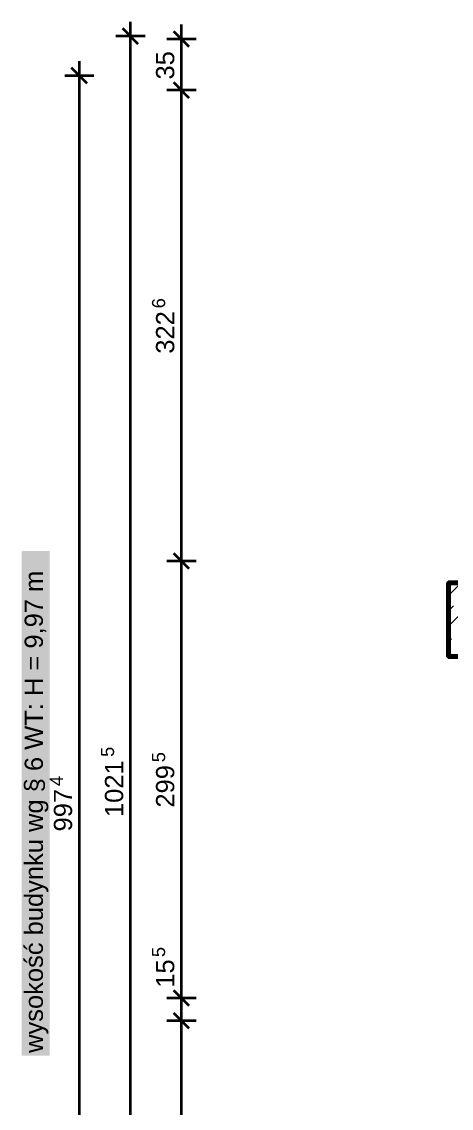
# Model space of a CAD drawing. Header units: metres. Extents: x -12.4 to 53.1, y -2.2 to 12.7.
# Drawn here: x 26.46 to 29.4, y 2.55 to 10 of the extents above; entities that cross this region are included whole.
import ezdxf

# ---------------------------------------------------------------- set-up
doc = ezdxf.new("R2010")
doc.units = ezdxf.units.M
for name, color, linetype, lineweight in [('A-KRESKOWANIE', 8, 'Continuous', 18), ('A-MASKA', 7, 'Continuous', 18), ('A-STROPY', 7, 'Continuous', 50), ('A-WYMIARY', 1, 'Continuous', 25)]:
    doc.layers.add(name, color=color, linetype=linetype, lineweight=lineweight)
doc.styles.add('PL_ARIAL', font='arial.ttf')

msp = doc.modelspace()

# ---------------------------------------------------------------- hatches: boundary and pattern name
at = {"layer": 'A-MASKA', "true_color": 0xffffff}
msp.add_hatch(color=7, dxfattribs=at).paths.add_polyline_path([(26.6476, 2.9099), (26.6476, 6.3681), (26.4551, 6.3681), (26.4551, 2.9099)])

# ---------------------------------------------------------------- linework, layer by layer
at = {"layer": 'A-KRESKOWANIE', "lineweight": 25, "ltscale": 0.05}
for points in [[(29.3801, 5.8531), (29.6769, 6.15)], [(29.3801, 6.0653), (29.4648, 6.15)], [(29.3801, 5.9592), (29.4136, 5.9927)], [(29.3801, 5.7471), (29.4001, 5.7671)], [(29.3861, 5.647), (29.4011, 5.662)]]:
    msp.add_lwpolyline(points, dxfattribs=at)
at = {"layer": 'A-STROPY', "lineweight": 70, "ltscale": 0.05}
msp.add_lwpolyline([(31.4801, 5.647), (29.3801, 5.647), (29.3801, 5.647), (29.3801, 5.647), (29.3801, 5.647), (29.3801, 5.662), (29.3801, 5.662), (29.3801, 6.15), (29.3801, 6.15), (29.3801, 6.15), (29.3801, 6.15), (29.3801, 6.15), (29.3801, 6.15), (29.3801, 6.15), (29.3801, 6.15), (30.5001, 6.15)], dxfattribs=at)
at = {"layer": 'A-WYMIARY', "lineweight": 35, "ltscale": 0.05}
for points in [[(27.2001, -0.419), (27.2001, 9.996)], [(27.2531, 9.843), (27.1471, 9.949)], [(27.6031, 9.823), (27.4971, 9.929)], [(27.5501, -0.419), (27.5501, 9.976)], [(27.3001, 9.896), (27.1001, 9.896)], [(27.6501, 9.876), (27.4501, 9.876)], [(26.8501, -0.448), (26.8501, 9.726)], [(26.9501, 9.626), (26.7501, 9.626)], [(26.9031, 9.573), (26.7971, 9.679)], [(27.6031, 9.473), (27.4971, 9.579)], [(27.6501, 9.526), (27.4501, 9.526)], [(27.6031, 6.247), (27.4971, 6.353)], [(27.6501, 6.3), (27.4501, 6.3)], [(27.6031, 3.252), (27.4971, 3.358)], [(27.6501, 3.305), (27.4501, 3.305)], [(27.6031, 3.097), (27.4971, 3.203)], [(27.6501, 3.15), (27.4501, 3.15)]]:
    msp.add_lwpolyline(points, dxfattribs=at)

# ---------------------------------------------------------------- texts
at = {"layer": 'A-WYMIARY', "style": 'PL_ARIAL'}
for s, height, p in [('35', 0.125, (27.5001, 9.6)), ('6', 0.09, (27.4376, 8.0319)), ('322', 0.125, (27.5001, 7.7213)), ('wysokość budynku wg § 6 WT: H = 9,97 m', 0.125, (26.6001, 2.9299)), ('5', 0.09, (27.0876, 4.958)), ('1021', 0.125, (27.1501, 4.5463)), ('5', 0.09, (27.4376, 4.9214)), ('299', 0.125, (27.5001, 4.6108)), ('4', 0.09, (26.7376, 4.7579)), ('997', 0.125, (26.8001, 4.4473)), ('5', 0.09, (27.4376, 3.5861)), ('15', 0.125, (27.5001, 3.3765))]:
    msp.add_text(s, height=height, rotation=90, dxfattribs=at).set_placement(p)

doc.saveas('drawing.dxf')
